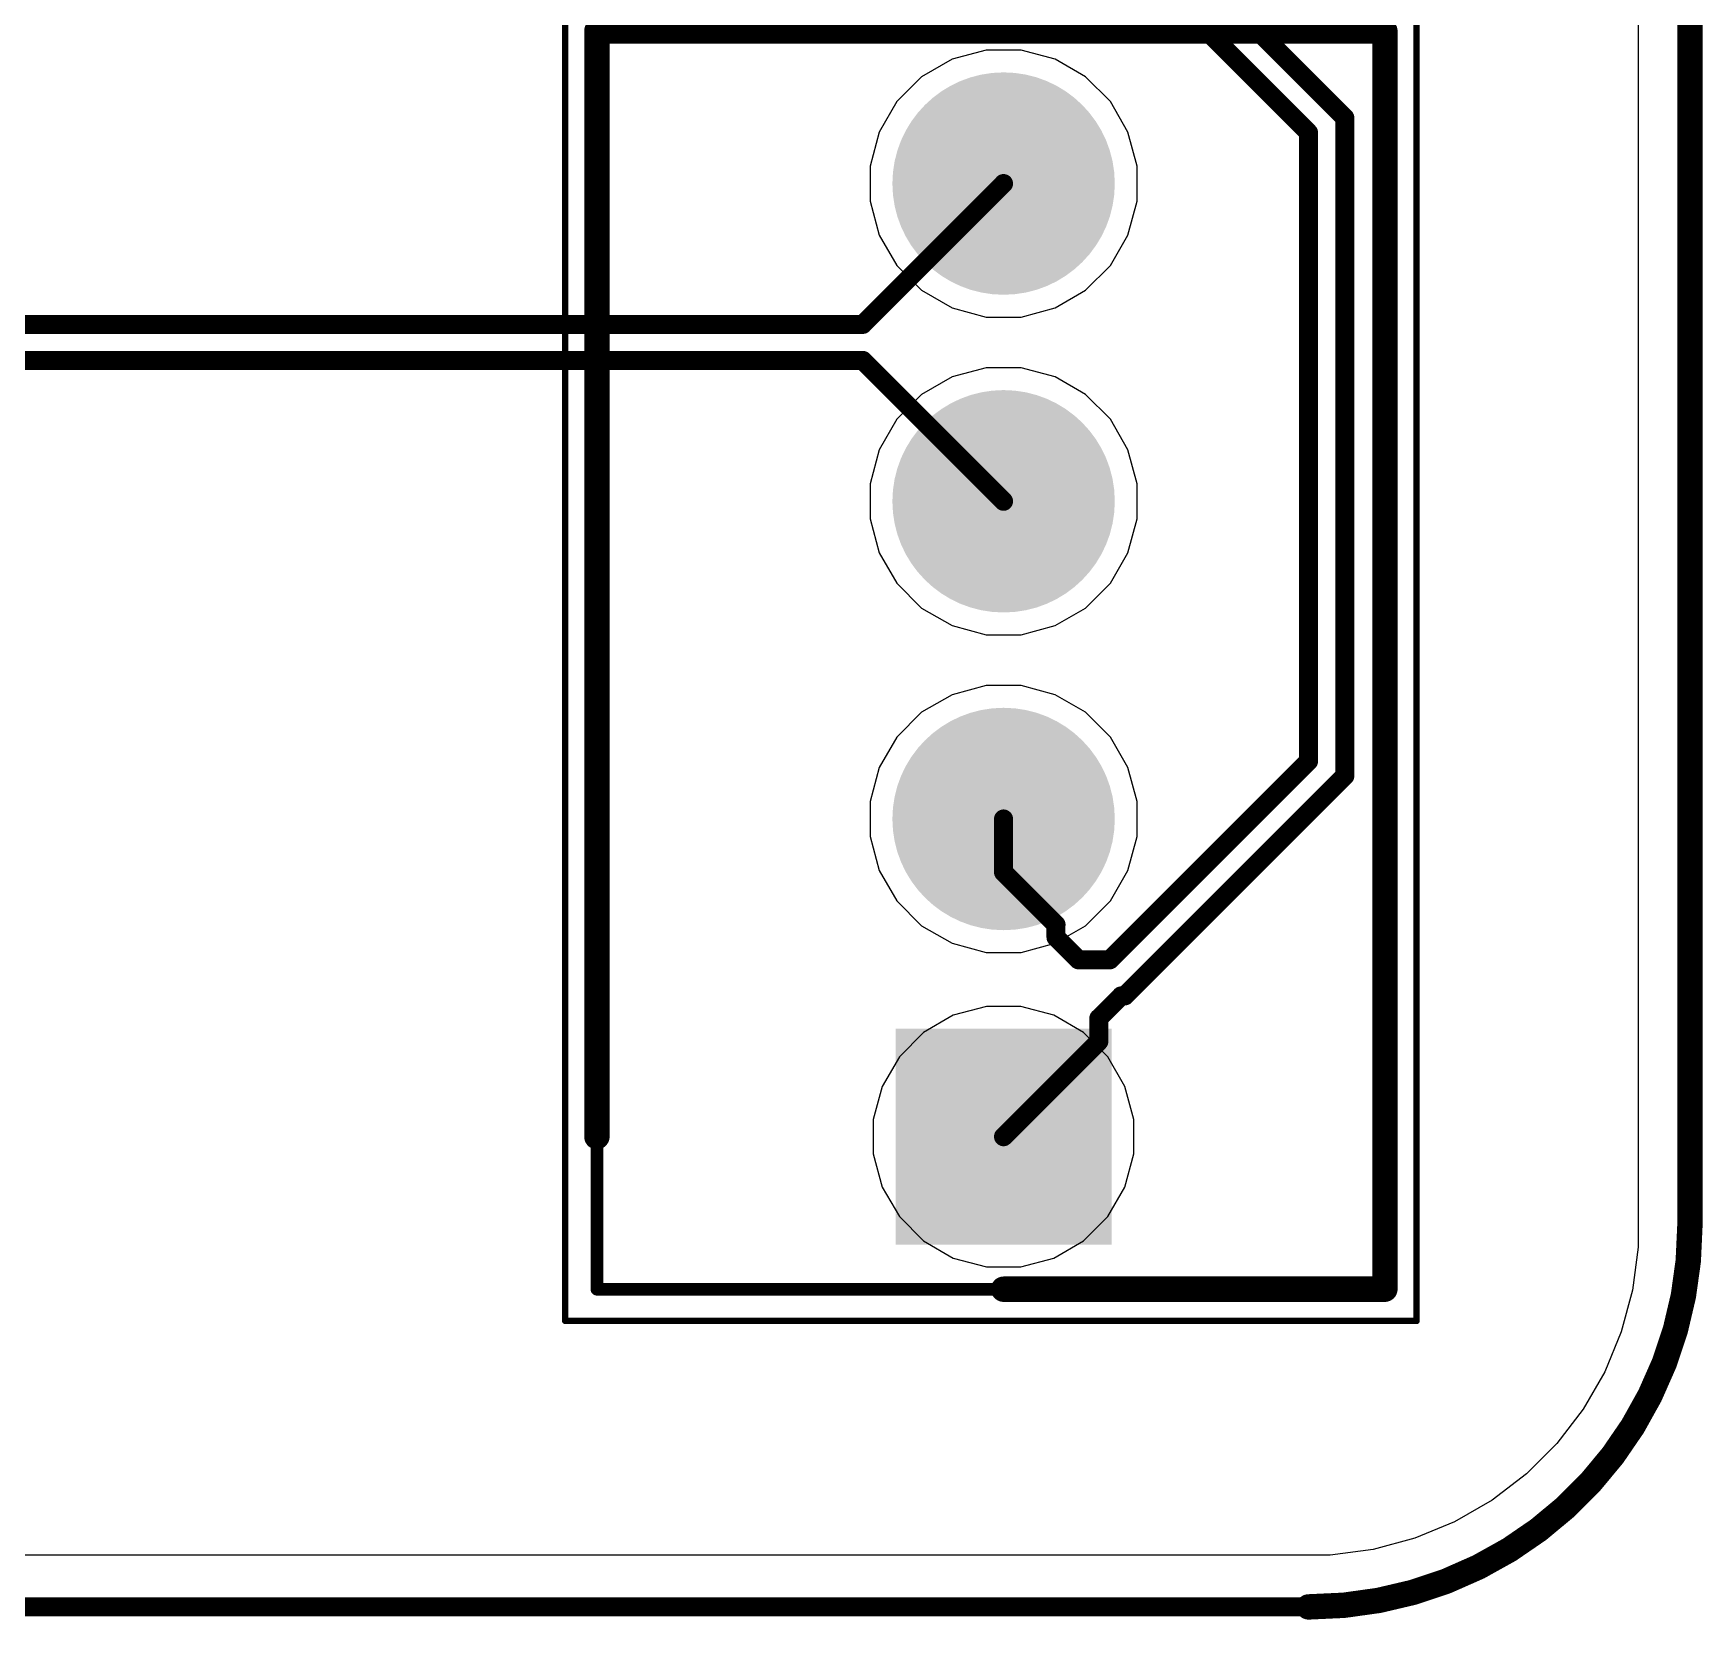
# Model space of a CAD drawing. Header units: inches. Extents: x 0 to 110, y 0 to 95.
# Drawn here: x 96.97 to 110.1, y 1.9 to 14.38 of the extents above; entities that cross this region are included whole.
import ezdxf

# ---------------------------------------------------------------- set-up
doc = ezdxf.new("R2010")
doc.units = ezdxf.units.IN
for name, color, linetype in [('Board Shape', 56, 'Continuous'), ('Bottom Layer', 5, 'Continuous'), ('Bottom Solder', 6, 'Continuous'), ('Int1', 16, 'Continuous'), ('Int2', 76, 'Continuous'), ('Mechanical 20', 56, 'Continuous'), ('Mechanical1', 6, 'Continuous'), ('Multi-Layer', 9, 'Continuous'), ('Pad Holes', 156, 'Continuous'), ('Top Courtyard', 56, 'Continuous'), ('Top Layer', 1, 'Continuous'), ('Top Overlay', 2, 'Continuous'), ('Top Solder', 216, 'Continuous')]:
    doc.layers.add(name, color=color, linetype=linetype)

# ---------------------------------------------------------------- blocks, each defined once
blk = doc.blocks.new('KK5045_04AG_720')
at = {"layer": 'Bottom Layer'}
h = blk.add_hatch(color=5, dxfattribs=at)
edge = h.paths.add_edge_path()
edge.add_arc((-7.5, 0), 0.85, 0, 360)
h = blk.add_hatch(color=5, dxfattribs=at)
edge = h.paths.add_edge_path()
edge.add_arc((-5, 0), 0.85, 0, 360)
h = blk.add_hatch(color=5, dxfattribs=at)
edge = h.paths.add_edge_path()
edge.add_arc((-2.5, 0), 0.85, 0, 360)
blk.add_hatch(color=5, dxfattribs=at).paths.add_polyline_path([(-0.825, 0.825), (0.825, 0.825), (0.825, -0.825), (-0.825, -0.825)])
at = {"layer": 'Bottom Solder'}
h = blk.add_hatch(color=6, dxfattribs=at)
edge = h.paths.add_edge_path()
edge.add_arc((-7.5, 0), 0.875, 0, 360)
h = blk.add_hatch(color=6, dxfattribs=at)
edge = h.paths.add_edge_path()
edge.add_arc((-5, 0), 0.875, 0, 360)
h = blk.add_hatch(color=6, dxfattribs=at)
edge = h.paths.add_edge_path()
edge.add_arc((-2.5, 0), 0.875, 0, 360)
blk.add_hatch(color=6, dxfattribs=at).paths.add_polyline_path([(-0.85, 0.85), (0.85, 0.85), (0.85, -0.85), (-0.85, -0.85)])
at = {"layer": 'Int1'}
h = blk.add_hatch(color=16, dxfattribs=at)
edge = h.paths.add_edge_path()
edge.add_arc((-7.5, 0), 0.85, 0, 360)
h = blk.add_hatch(color=16, dxfattribs=at)
edge = h.paths.add_edge_path()
edge.add_arc((-5, 0), 0.85, 0, 360)
h = blk.add_hatch(color=16, dxfattribs=at)
edge = h.paths.add_edge_path()
edge.add_arc((-2.5, 0), 0.85, 0, 360)
h = blk.add_hatch(color=16, dxfattribs=at)
edge = h.paths.add_edge_path()
edge.add_arc((0, 0), 0.825, 0, 360)
at = {"layer": 'Int2'}
h = blk.add_hatch(color=76, dxfattribs=at)
edge = h.paths.add_edge_path()
edge.add_arc((-7.5, 0), 0.85, 0, 360)
h = blk.add_hatch(color=76, dxfattribs=at)
edge = h.paths.add_edge_path()
edge.add_arc((-5, 0), 0.85, 0, 360)
h = blk.add_hatch(color=76, dxfattribs=at)
edge = h.paths.add_edge_path()
edge.add_arc((-2.5, 0), 0.85, 0, 360)
h = blk.add_hatch(color=76, dxfattribs=at)
edge = h.paths.add_edge_path()
edge.add_arc((0, 0), 0.825, 0, 360)
at = {"layer": 'Multi-Layer'}
h = blk.add_hatch(color=9, dxfattribs=at)
edge = h.paths.add_edge_path()
edge.add_arc((-7.5, 0), 0.85, 0, 360)
h = blk.add_hatch(color=9, dxfattribs=at)
edge = h.paths.add_edge_path()
edge.add_arc((-5, 0), 0.85, 0, 360)
h = blk.add_hatch(color=9, dxfattribs=at)
edge = h.paths.add_edge_path()
edge.add_arc((-2.5, 0), 0.85, 0, 360)
at = {"layer": 'Pad Holes'}
h = blk.add_hatch(color=7, dxfattribs=at)
edge = h.paths.add_edge_path()
edge.add_arc((-7.5, 0), 0.575, 0, 360)
h = blk.add_hatch(color=7, dxfattribs=at)
edge = h.paths.add_edge_path()
edge.add_arc((-5, 0), 0.575, 0, 360)
h = blk.add_hatch(color=7, dxfattribs=at)
edge = h.paths.add_edge_path()
edge.add_arc((-2.5, 0), 0.575, 0, 360)
h = blk.add_hatch(color=7, dxfattribs=at)
edge = h.paths.add_edge_path()
edge.add_arc((0, 0), 0.575, 0, 360)
at = {"layer": 'Top Layer'}
h = blk.add_hatch(color=1, dxfattribs=at)
edge = h.paths.add_edge_path()
edge.add_arc((-7.5, 0), 0.85, 0, 360)
h = blk.add_hatch(color=1, dxfattribs=at)
edge = h.paths.add_edge_path()
edge.add_arc((-5, 0), 0.85, 0, 360)
h = blk.add_hatch(color=1, dxfattribs=at)
edge = h.paths.add_edge_path()
edge.add_arc((-2.5, 0), 0.85, 0, 360)
blk.add_hatch(color=1, dxfattribs=at).paths.add_polyline_path([(-0.825, 0.825), (0.825, 0.825), (0.825, -0.825), (-0.825, -0.825)])
at = {"layer": 'Top Solder'}
h = blk.add_hatch(color=216, dxfattribs=at)
edge = h.paths.add_edge_path()
edge.add_arc((-7.5, 0), 0.875, 0, 360)
h = blk.add_hatch(color=216, dxfattribs=at)
edge = h.paths.add_edge_path()
edge.add_arc((-5, 0), 0.875, 0, 360)
h = blk.add_hatch(color=216, dxfattribs=at)
edge = h.paths.add_edge_path()
edge.add_arc((-2.5, 0), 0.875, 0, 360)
blk.add_hatch(color=216, dxfattribs=at).paths.add_polyline_path([(-0.85, 0.85), (0.85, 0.85), (0.85, -0.85), (-0.85, -0.85)])
at = {"layer": 'Mechanical 20'}
for points in [[(-8.95, -3.45, 0.05, 0.05, 0), (-8.95, 3.25, 0.05, 0.05, 0)], [(1.45, 3.25, 0.05, 0.05, 0), (-8.95, 3.25, 0.05, 0.05, 0)], [(1.45, -3.45, 0.05, 0.05, 0), (1.45, 3.25, 0.05, 0.05, 0)], [(1.45, -3.45, 0.05, 0.05, 0), (-8.95, -3.45, 0.05, 0.05, 0)]]:
    blk.add_lwpolyline(points, format="xyseb", dxfattribs=at)
for points in [[(-8.962, 3.25, 0.025, 0.025, 1), (-8.938, 3.25, 0.025, 0.025, 1)], [(-8.962, 3.25, 0.025, 0.025, 1), (-8.938, 3.25, 0.025, 0.025, 1)], [(1.438, 3.25, 0.025, 0.025, 1), (1.462, 3.25, 0.025, 0.025, 1)], [(1.438, 3.25, 0.025, 0.025, 1), (1.462, 3.25, 0.025, 0.025, 1)], [(-8.962, -3.45, 0.025, 0.025, 1), (-8.938, -3.45, 0.025, 0.025, 1)], [(-8.962, -3.45, 0.025, 0.025, 1), (-8.938, -3.45, 0.025, 0.025, 1)], [(1.438, -3.45, 0.025, 0.025, 1), (1.462, -3.45, 0.025, 0.025, 1)], [(1.438, -3.45, 0.025, 0.025, 1), (1.462, -3.45, 0.025, 0.025, 1)]]:
    blk.add_lwpolyline(points, format="xyseb", close=True, dxfattribs=at)
at = {"layer": 'Top Courtyard'}
for points in [[(-8.7, -3.2, 0.1, 0.1, 0), (-8.7, 3, 0.1, 0.1, 0)], [(1.2, 3, 0.1, 0.1, 0), (-8.7, 3, 0.1, 0.1, 0)], [(1.2, -3.2, 0.1, 0.1, 0), (1.2, 3, 0.1, 0.1, 0)], [(1.2, -3.2, 0.1, 0.1, 0), (-8.7, -3.2, 0.1, 0.1, 0)]]:
    blk.add_lwpolyline(points, format="xyseb", dxfattribs=at)
for points in [[(-8.725, 3, 0.05, 0.05, 1), (-8.675, 3, 0.05, 0.05, 1)], [(-8.725, 3, 0.05, 0.05, 1), (-8.675, 3, 0.05, 0.05, 1)], [(1.175, 3, 0.05, 0.05, 1), (1.225, 3, 0.05, 0.05, 1)], [(1.175, 3, 0.05, 0.05, 1), (1.225, 3, 0.05, 0.05, 1)], [(-8.725, -3.2, 0.05, 0.05, 1), (-8.675, -3.2, 0.05, 0.05, 1)], [(-8.725, -3.2, 0.05, 0.05, 1), (-8.675, -3.2, 0.05, 0.05, 1)], [(1.175, -3.2, 0.05, 0.05, 1), (1.225, -3.2, 0.05, 0.05, 1)], [(1.175, -3.2, 0.05, 0.05, 1), (1.225, -3.2, 0.05, 0.05, 1)]]:
    blk.add_lwpolyline(points, format="xyseb", close=True, dxfattribs=at)
at = {"layer": 'Top Overlay'}
for points in [[(-8.7, -3.2, 0.2, 0.2, 0), (-8.7, 3, 0.2, 0.2, 0)], [(1.2, 3, 0.2, 0.2, 0), (-8.7, 3, 0.2, 0.2, 0)], [(1.2, 0, 0.2, 0.2, 0), (1.2, 3, 0.2, 0.2, 0)], [(0, -3.2, 0.2, 0.2, 0), (-8.7, -3.2, 0.2, 0.2, 0)]]:
    blk.add_lwpolyline(points, format="xyseb", dxfattribs=at)
for points in [[(-8.75, 3, 0.1, 0.1, 1), (-8.65, 3, 0.1, 0.1, 1)], [(-8.75, 3, 0.1, 0.1, 1), (-8.65, 3, 0.1, 0.1, 1)], [(1.15, 3, 0.1, 0.1, 1), (1.25, 3, 0.1, 0.1, 1)], [(1.15, 3, 0.1, 0.1, 1), (1.25, 3, 0.1, 0.1, 1)], [(1.15, 0, 0.1, 0.1, 1), (1.25, 0, 0.1, 0.1, 1)], [(-8.75, -3.2, 0.1, 0.1, 1), (-8.65, -3.2, 0.1, 0.1, 1)], [(-8.75, -3.2, 0.1, 0.1, 1), (-8.65, -3.2, 0.1, 0.1, 1)], [(-0.05, -3.2, 0.1, 0.1, 1), (0.05, -3.2, 0.1, 0.1, 1)]]:
    blk.add_lwpolyline(points, format="xyseb", close=True, dxfattribs=at)

msp = doc.modelspace()

# ---------------------------------------------------------------- linework, layer by layer
at = {"layer": 'Board Shape'}
for points in [[(110, 5, 0.15, 0.15, 0), (110, 14.5, 0.15, 0.15, 0)], [(110, 5, 0.15, 0.15, -0.414213), (107, 2, 0.15, 0.15, 0)], [(96, 2, 0.15, 0.15, 0), (107, 2, 0.15, 0.15, 0)]]:
    msp.add_lwpolyline(points, format="xyseb", dxfattribs=at)
for points in [[(109.963, 5, 0.075, 0.075, 1), (110.038, 5, 0.075, 0.075, 1)], [(109.963, 5, 0.075, 0.075, 1), (110.038, 5, 0.075, 0.075, 1)], [(106.962, 2, 0.075, 0.075, 1), (107.037, 2, 0.075, 0.075, 1)], [(106.962, 2, 0.075, 0.075, 1), (107.037, 2, 0.075, 0.075, 1)]]:
    msp.add_lwpolyline(points, format="xyseb", close=True, dxfattribs=at)
at = {"layer": 'Bottom Layer'}
for points in [[(105.118, 15.884, 0.15, 0.15, 0), (107.284, 13.718, 0.15, 0.15, 0)], [(105, 15.6, 0.15, 0.15, 0), (107, 13.6, 0.15, 0.15, 0)], [(107.284, 8.538, 0.15, 0.15, 0), (107.284, 13.718, 0.15, 0.15, 0)], [(107, 8.655, 0.15, 0.15, 0), (107, 13.6, 0.15, 0.15, 0)], [(103.492, 12.092, 0.15, 0.15, 0), (104.6, 13.2, 0.15, 0.15, 0)], [(96.508, 12.092, 0.15, 0.15, 0), (103.492, 12.092, 0.15, 0.15, 0)], [(96.39, 11.808, 0.15, 0.15, 0), (103.492, 11.808, 0.15, 0.15, 0)], [(103.492, 11.808, 0.15, 0.15, 0), (104.6, 10.7, 0.15, 0.15, 0)], [(105.437, 7.092, 0.15, 0.15, 0), (107, 8.655, 0.15, 0.15, 0)], [(105.554, 6.808, 0.15, 0.15, 0), (107.284, 8.538, 0.15, 0.15, 0)], [(104.6, 7.781, 0.15, 0.15, 0), (104.6, 8.2, 0.15, 0.15, 0)], [(104.6, 7.781, 0.15, 0.15, 0), (105.012, 7.368, 0.15, 0.15, 0)], [(105.012, 7.268, 0.15, 0.15, 0), (105.012, 7.368, 0.15, 0.15, 0)], [(105.012, 7.268, 0.15, 0.15, 0), (105.188, 7.092, 0.15, 0.15, 0)], [(105.188, 7.092, 0.15, 0.15, 0), (105.437, 7.092, 0.15, 0.15, 0)], [(105.35, 6.632, 0.15, 0.15, 0), (105.526, 6.808, 0.15, 0.15, 0)], [(105.526, 6.808, 0.15, 0.15, 0), (105.554, 6.808, 0.15, 0.15, 0)], [(105.35, 6.45, 0.15, 0.15, 0), (105.35, 6.632, 0.15, 0.15, 0)], [(104.6, 5.7, 0.15, 0.15, 0), (105.35, 6.45, 0.15, 0.15, 0)]]:
    msp.add_lwpolyline(points, format="xyseb", dxfattribs=at)
for points in [[(107.247, 13.718, 0.075, 0.075, 1), (107.322, 13.718, 0.075, 0.075, 1)], [(107.247, 13.718, 0.075, 0.075, 1), (107.322, 13.718, 0.075, 0.075, 1)], [(106.962, 13.6, 0.075, 0.075, 1), (107.037, 13.6, 0.075, 0.075, 1)], [(106.962, 13.6, 0.075, 0.075, 1), (107.037, 13.6, 0.075, 0.075, 1)], [(104.562, 13.2, 0.075, 0.075, 1), (104.637, 13.2, 0.075, 0.075, 1)], [(103.455, 12.092, 0.075, 0.075, 1), (103.53, 12.092, 0.075, 0.075, 1)], [(103.455, 12.092, 0.075, 0.075, 1), (103.53, 12.092, 0.075, 0.075, 1)], [(103.455, 11.808, 0.075, 0.075, 1), (103.53, 11.808, 0.075, 0.075, 1)], [(103.455, 11.808, 0.075, 0.075, 1), (103.53, 11.808, 0.075, 0.075, 1)], [(104.562, 10.7, 0.075, 0.075, 1), (104.637, 10.7, 0.075, 0.075, 1)], [(106.962, 8.655, 0.075, 0.075, 1), (107.037, 8.655, 0.075, 0.075, 1)], [(106.962, 8.655, 0.075, 0.075, 1), (107.037, 8.655, 0.075, 0.075, 1)], [(107.247, 8.538, 0.075, 0.075, 1), (107.322, 8.538, 0.075, 0.075, 1)], [(107.247, 8.538, 0.075, 0.075, 1), (107.322, 8.538, 0.075, 0.075, 1)], [(104.562, 8.2, 0.075, 0.075, 1), (104.637, 8.2, 0.075, 0.075, 1)], [(104.562, 7.781, 0.075, 0.075, 1), (104.637, 7.781, 0.075, 0.075, 1)], [(104.562, 7.781, 0.075, 0.075, 1), (104.637, 7.781, 0.075, 0.075, 1)], [(104.975, 7.368, 0.075, 0.075, 1), (105.05, 7.368, 0.075, 0.075, 1)], [(104.975, 7.368, 0.075, 0.075, 1), (105.05, 7.368, 0.075, 0.075, 1)], [(104.975, 7.268, 0.075, 0.075, 1), (105.05, 7.268, 0.075, 0.075, 1)], [(104.975, 7.268, 0.075, 0.075, 1), (105.05, 7.268, 0.075, 0.075, 1)], [(105.151, 7.092, 0.075, 0.075, 1), (105.226, 7.092, 0.075, 0.075, 1)], [(105.151, 7.092, 0.075, 0.075, 1), (105.226, 7.092, 0.075, 0.075, 1)], [(105.399, 7.092, 0.075, 0.075, 1), (105.474, 7.092, 0.075, 0.075, 1)], [(105.399, 7.092, 0.075, 0.075, 1), (105.474, 7.092, 0.075, 0.075, 1)], [(105.488, 6.808, 0.075, 0.075, 1), (105.563, 6.808, 0.075, 0.075, 1)], [(105.488, 6.808, 0.075, 0.075, 1), (105.563, 6.808, 0.075, 0.075, 1)], [(105.517, 6.808, 0.075, 0.075, 1), (105.592, 6.808, 0.075, 0.075, 1)], [(105.517, 6.808, 0.075, 0.075, 1), (105.592, 6.808, 0.075, 0.075, 1)], [(105.312, 6.632, 0.075, 0.075, 1), (105.387, 6.632, 0.075, 0.075, 1)], [(105.312, 6.632, 0.075, 0.075, 1), (105.387, 6.632, 0.075, 0.075, 1)], [(105.312, 6.45, 0.075, 0.075, 1), (105.387, 6.45, 0.075, 0.075, 1)], [(105.312, 6.45, 0.075, 0.075, 1), (105.387, 6.45, 0.075, 0.075, 1)], [(104.562, 5.7, 0.075, 0.075, 1), (104.637, 5.7, 0.075, 0.075, 1)]]:
    msp.add_lwpolyline(points, format="xyseb", close=True, dxfattribs=at)
at = {"layer": 'Int1'}
for p, q in [((109.592, 14.5), (109.592, 5)), ((104.462, 14.25), (104.195, 14.178)), ((104.738, 14.25), (104.462, 14.25)), ((105.005, 14.178), (104.738, 14.25)), ((104.195, 14.178), (103.955, 14.04)), ((105.245, 14.04), (105.005, 14.178)), ((103.955, 14.04), (103.76, 13.845)), ((105.44, 13.845), (105.245, 14.04)), ((103.76, 13.845), (103.622, 13.605)), ((105.578, 13.605), (105.44, 13.845)), ((103.622, 13.605), (103.55, 13.338)), ((105.65, 13.338), (105.578, 13.605)), ((103.55, 13.338), (103.55, 13.062)), ((105.65, 13.062), (105.65, 13.338)), ((103.55, 13.062), (103.622, 12.795)), ((105.578, 12.795), (105.65, 13.062)), ((103.622, 12.795), (103.76, 12.555)), ((105.44, 12.555), (105.578, 12.795)), ((103.76, 12.555), (103.955, 12.36)), ((105.245, 12.36), (105.44, 12.555)), ((103.955, 12.36), (104.195, 12.222)), ((105.005, 12.222), (105.245, 12.36)), ((104.195, 12.222), (104.462, 12.15)), ((104.738, 12.15), (105.005, 12.222)), ((104.462, 12.15), (104.738, 12.15)), ((104.462, 11.75), (104.195, 11.678)), ((104.738, 11.75), (104.462, 11.75)), ((105.005, 11.678), (104.738, 11.75)), ((104.195, 11.678), (103.955, 11.54)), ((105.245, 11.54), (105.005, 11.678)), ((103.955, 11.54), (103.76, 11.345)), ((105.44, 11.345), (105.245, 11.54)), ((103.76, 11.345), (103.622, 11.105)), ((105.578, 11.105), (105.44, 11.345)), ((103.622, 11.105), (103.55, 10.838)), ((105.65, 10.838), (105.578, 11.105)), ((103.55, 10.838), (103.55, 10.562)), ((105.65, 10.562), (105.65, 10.838)), ((103.55, 10.562), (103.622, 10.295)), ((105.578, 10.295), (105.65, 10.562)), ((103.622, 10.295), (103.76, 10.055)), ((105.44, 10.055), (105.578, 10.295)), ((103.76, 10.055), (103.955, 9.86)), ((105.245, 9.86), (105.44, 10.055)), ((103.955, 9.86), (104.195, 9.722)), ((105.005, 9.722), (105.245, 9.86)), ((104.195, 9.722), (104.462, 9.65)), ((104.738, 9.65), (105.005, 9.722)), ((104.462, 9.65), (104.738, 9.65)), ((104.462, 9.25), (104.195, 9.178)), ((104.738, 9.25), (104.462, 9.25)), ((105.005, 9.178), (104.738, 9.25)), ((104.195, 9.178), (103.955, 9.04)), ((105.245, 9.04), (105.005, 9.178)), ((103.955, 9.04), (103.76, 8.845)), ((105.44, 8.845), (105.245, 9.04)), ((103.76, 8.845), (103.622, 8.605)), ((105.578, 8.605), (105.44, 8.845)), ((103.622, 8.605), (103.55, 8.338)), ((105.65, 8.338), (105.578, 8.605)), ((103.55, 8.338), (103.55, 8.062)), ((105.65, 8.062), (105.65, 8.338)), ((103.55, 8.062), (103.622, 7.795)), ((105.578, 7.795), (105.65, 8.062)), ((103.622, 7.795), (103.76, 7.555)), ((105.44, 7.555), (105.578, 7.795)), ((103.76, 7.555), (103.955, 7.36)), ((105.245, 7.36), (105.44, 7.555)), ((103.955, 7.36), (104.195, 7.222)), ((105.005, 7.222), (105.245, 7.36)), ((104.195, 7.222), (104.462, 7.15)), ((104.462, 7.15), (104.738, 7.15)), ((104.738, 7.15), (105.005, 7.222)), ((104.465, 6.725), (104.204, 6.655)), ((104.735, 6.725), (104.465, 6.725)), ((104.996, 6.655), (104.735, 6.725)), ((104.204, 6.655), (103.971, 6.52)), ((105.229, 6.52), (104.996, 6.655)), ((103.971, 6.52), (103.78, 6.329)), ((105.42, 6.329), (105.229, 6.52)), ((103.78, 6.329), (103.645, 6.096)), ((105.555, 6.096), (105.42, 6.329)), ((103.645, 6.096), (103.575, 5.835)), ((105.625, 5.835), (105.555, 6.096)), ((103.575, 5.835), (103.575, 5.565)), ((105.625, 5.565), (105.625, 5.835)), ((103.575, 5.565), (103.645, 5.304)), ((105.555, 5.304), (105.625, 5.565)), ((103.645, 5.304), (103.78, 5.071)), ((105.42, 5.071), (105.555, 5.304)), ((103.78, 5.071), (103.971, 4.88)), ((105.229, 4.88), (105.42, 5.071)), ((109.592, 5), (109.592, 4.83)), ((103.971, 4.88), (104.204, 4.745)), ((104.996, 4.745), (105.229, 4.88)), ((104.204, 4.745), (104.465, 4.675)), ((104.735, 4.675), (104.996, 4.745)), ((109.592, 4.83), (109.548, 4.493)), ((104.465, 4.675), (104.735, 4.675)), ((109.548, 4.493), (109.46, 4.165)), ((109.46, 4.165), (109.33, 3.851)), ((109.33, 3.851), (109.16, 3.557)), ((109.16, 3.557), (108.953, 3.287)), ((108.953, 3.287), (108.713, 3.047)), ((108.713, 3.047), (108.443, 2.84)), ((108.443, 2.84), (108.149, 2.67)), ((108.149, 2.67), (107.835, 2.54)), ((107.835, 2.54), (107.507, 2.452)), ((107, 2.408), (96, 2.408)), ((107.17, 2.408), (107, 2.408)), ((107.507, 2.452), (107.17, 2.408))]:
    msp.add_line(p, q, dxfattribs=at)
at = {"layer": 'Int2'}
for p, q in [((109.592, 14.5), (109.592, 5)), ((104.462, 14.25), (104.195, 14.178)), ((104.738, 14.25), (104.462, 14.25)), ((105.005, 14.178), (104.738, 14.25)), ((104.195, 14.178), (103.955, 14.04)), ((105.245, 14.04), (105.005, 14.178)), ((103.955, 14.04), (103.76, 13.845)), ((105.44, 13.845), (105.245, 14.04)), ((103.76, 13.845), (103.622, 13.605)), ((105.578, 13.605), (105.44, 13.845)), ((103.622, 13.605), (103.55, 13.338)), ((105.65, 13.338), (105.578, 13.605)), ((103.55, 13.338), (103.55, 13.062)), ((105.65, 13.062), (105.65, 13.338)), ((103.55, 13.062), (103.622, 12.795)), ((105.578, 12.795), (105.65, 13.062)), ((103.622, 12.795), (103.76, 12.555)), ((105.44, 12.555), (105.578, 12.795)), ((103.76, 12.555), (103.955, 12.36)), ((105.245, 12.36), (105.44, 12.555)), ((103.955, 12.36), (104.195, 12.222)), ((105.005, 12.222), (105.245, 12.36)), ((104.195, 12.222), (104.462, 12.15)), ((104.738, 12.15), (105.005, 12.222)), ((104.462, 12.15), (104.738, 12.15)), ((104.462, 11.75), (104.195, 11.678)), ((104.738, 11.75), (104.462, 11.75)), ((105.005, 11.678), (104.738, 11.75)), ((104.195, 11.678), (103.955, 11.54)), ((105.245, 11.54), (105.005, 11.678)), ((103.955, 11.54), (103.76, 11.345)), ((105.44, 11.345), (105.245, 11.54)), ((103.76, 11.345), (103.622, 11.105)), ((105.578, 11.105), (105.44, 11.345)), ((103.622, 11.105), (103.55, 10.838)), ((105.65, 10.838), (105.578, 11.105)), ((103.55, 10.838), (103.55, 10.562)), ((105.65, 10.562), (105.65, 10.838)), ((103.55, 10.562), (103.622, 10.295)), ((105.578, 10.295), (105.65, 10.562)), ((103.622, 10.295), (103.76, 10.055)), ((105.44, 10.055), (105.578, 10.295)), ((103.76, 10.055), (103.955, 9.86)), ((105.245, 9.86), (105.44, 10.055)), ((103.955, 9.86), (104.195, 9.722)), ((105.005, 9.722), (105.245, 9.86)), ((104.195, 9.722), (104.462, 9.65)), ((104.738, 9.65), (105.005, 9.722)), ((104.462, 9.65), (104.738, 9.65)), ((104.462, 9.25), (104.195, 9.178)), ((104.738, 9.25), (104.462, 9.25)), ((105.005, 9.178), (104.738, 9.25)), ((104.195, 9.178), (103.955, 9.04)), ((105.245, 9.04), (105.005, 9.178)), ((103.955, 9.04), (103.76, 8.845)), ((105.44, 8.845), (105.245, 9.04)), ((103.76, 8.845), (103.622, 8.605)), ((105.578, 8.605), (105.44, 8.845)), ((103.622, 8.605), (103.55, 8.338)), ((105.65, 8.338), (105.578, 8.605)), ((103.55, 8.338), (103.55, 8.062)), ((105.65, 8.062), (105.65, 8.338)), ((103.55, 8.062), (103.622, 7.795)), ((105.578, 7.795), (105.65, 8.062)), ((103.622, 7.795), (103.76, 7.555)), ((105.44, 7.555), (105.578, 7.795)), ((103.76, 7.555), (103.955, 7.36)), ((105.245, 7.36), (105.44, 7.555)), ((103.955, 7.36), (104.195, 7.222)), ((105.005, 7.222), (105.245, 7.36)), ((104.195, 7.222), (104.462, 7.15)), ((104.462, 7.15), (104.738, 7.15)), ((104.738, 7.15), (105.005, 7.222)), ((104.465, 6.725), (104.204, 6.655)), ((104.735, 6.725), (104.465, 6.725)), ((104.996, 6.655), (104.735, 6.725)), ((104.204, 6.655), (103.971, 6.52)), ((105.229, 6.52), (104.996, 6.655)), ((103.971, 6.52), (103.78, 6.329)), ((105.42, 6.329), (105.229, 6.52)), ((103.78, 6.329), (103.645, 6.096)), ((105.555, 6.096), (105.42, 6.329)), ((103.645, 6.096), (103.575, 5.835)), ((105.625, 5.835), (105.555, 6.096)), ((103.575, 5.835), (103.575, 5.565)), ((105.625, 5.565), (105.625, 5.835)), ((103.575, 5.565), (103.645, 5.304)), ((105.555, 5.304), (105.625, 5.565)), ((103.645, 5.304), (103.78, 5.071)), ((105.42, 5.071), (105.555, 5.304)), ((103.78, 5.071), (103.971, 4.88)), ((105.229, 4.88), (105.42, 5.071)), ((109.592, 5), (109.592, 4.83)), ((103.971, 4.88), (104.204, 4.745)), ((104.996, 4.745), (105.229, 4.88)), ((104.204, 4.745), (104.465, 4.675)), ((104.735, 4.675), (104.996, 4.745)), ((109.592, 4.83), (109.548, 4.493)), ((104.465, 4.675), (104.735, 4.675)), ((109.548, 4.493), (109.46, 4.165)), ((109.46, 4.165), (109.33, 3.851)), ((109.33, 3.851), (109.16, 3.557)), ((109.16, 3.557), (108.953, 3.287)), ((108.953, 3.287), (108.713, 3.047)), ((108.713, 3.047), (108.443, 2.84)), ((108.443, 2.84), (108.149, 2.67)), ((108.149, 2.67), (107.835, 2.54)), ((107.835, 2.54), (107.507, 2.452)), ((107, 2.408), (96, 2.408)), ((107.17, 2.408), (107, 2.408)), ((107.507, 2.452), (107.17, 2.408))]:
    msp.add_line(p, q, dxfattribs=at)
at = {"layer": 'Mechanical1'}
for points in [[(110, 5, 0.2, 0.2, 0), (110, 14.5, 0.2, 0.2, 0)], [(110, 5, 0.2, 0.2, -0.414214), (107, 2, 0.2, 0.2, 0)]]:
    msp.add_lwpolyline(points, format="xyseb", dxfattribs=at)
for points in [[(109.95, 5, 0.1, 0.1, 1), (110.05, 5, 0.1, 0.1, 1)], [(109.95, 5, 0.1, 0.1, 1), (110.05, 5, 0.1, 0.1, 1)], [(106.95, 2, 0.1, 0.1, 1), (107.05, 2, 0.1, 0.1, 1)]]:
    msp.add_lwpolyline(points, format="xyseb", close=True, dxfattribs=at)

# ---------------------------------------------------------------- block references
at = {"rotation": 270}
msp.add_blockref('KK5045_04AG_720', (104.6, 5.7), dxfattribs=at)

doc.saveas('drawing.dxf')
